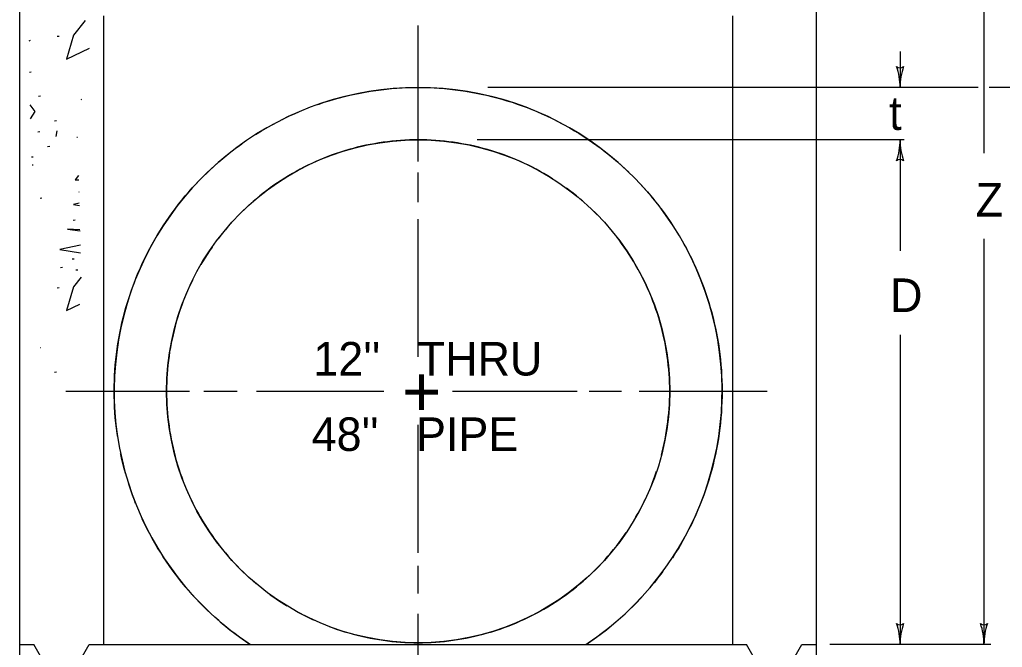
# Model space of a CAD drawing. Extents: x 1007 to 1035.5, y 1000.5 to 1021.5.
# Drawn here: x 1010.07 to 1015.93, y 1002.72 to 1006.47 of the extents above; entities that cross this region are included whole.
import ezdxf

# ---------------------------------------------------------------- set-up
doc = ezdxf.new("R2010")
doc.units = 0
doc.layers.add('Level 1', color=7, linetype='Continuous')

msp = doc.modelspace()

# ---------------------------------------------------------------- linework, layer by layer
at = {"layer": 'Level 1'}
for p, q in [((1010.0733, 1006.9898), (1010.0733, 1002.2502)), ((1014.8233, 1006.9898), (1014.8233, 1002.2502)), ((1015.8233, 1006.9898), (1015.8233, 1005.6705)), ((1010.5733, 1006.4898), (1010.5733, 1002.7398)), ((1014.3233, 1006.4898), (1014.3233, 1002.7398)), ((1012.4483, 1006.4318), (1012.4483, 1005.6203)), ((1015.3233, 1006.2765), (1015.3233, 1006.0627)), ((1015.7882, 1006.0627), (1012.8652, 1006.0627)), ((1016.3483, 1006.0627), (1015.8542, 1006.0627)), ((1015.3473, 1005.7502), (1012.802, 1005.7502)), ((1015.3233, 1005.7502), (1015.3233, 1005.0884)), ((1012.4483, 1005.556), (1012.4483, 1005.3777)), ((1012.4483, 1005.2778), (1012.4483, 1004.4557)), ((1015.8233, 1005.1601), (1015.8233, 1002.7398)), ((1015.3233, 1004.5869), (1015.3233, 1002.7398)), ((1010.348, 1004.2502), (1011.0853, 1004.2502)), ((1011.171, 1004.2502), (1011.3708, 1004.2502)), ((1011.485, 1004.2502), (1012.244, 1004.2502)), ((1012.655, 1004.2502), (1013.3973, 1004.2502)), ((1013.4687, 1004.2502), (1013.6613, 1004.2502)), ((1013.7683, 1004.2502), (1014.5305, 1004.2502)), ((1012.4483, 1004.0498), (1012.4483, 1003.287)), ((1012.4483, 1003.2085), (1012.4483, 1003.0444)), ((1012.4483, 1002.9231), (1012.4483, 1002.1487)), ((1010.0745, 1002.7398), (1010.0755, 1002.7398)), ((1010.0755, 1002.7398), (1010.1578, 1002.7398)), ((1010.2298, 1002.6148), (1010.1578, 1002.7398)), ((1010.4162, 1002.6148), (1010.4885, 1002.7398)), ((1010.4885, 1002.7398), (1010.5743, 1002.7398)), ((1010.5733, 1002.7398), (1014.3233, 1002.7398)), ((1014.3235, 1002.7398), (1014.3245, 1002.7398)), ((1014.3245, 1002.7398), (1014.4067, 1002.7398)), ((1014.4788, 1002.6148), (1014.4067, 1002.7398)), ((1014.6652, 1002.6148), (1014.7373, 1002.7398)), ((1014.7373, 1002.7398), (1014.8233, 1002.7398)), ((1015.864, 1002.7398), (1014.9045, 1002.7398))]:
    msp.add_line(p, q, dxfattribs=at)
for points in [[(1010.4635, 1006.4622), (1010.3945, 1006.3737)], [(1010.1352, 1006.3423), (1010.1272, 1006.3389)], [(1010.3098, 1006.3675), (1010.298, 1006.3661)], [(1010.3945, 1006.3737), (1010.3528, 1006.2318)], [(1010.3528, 1006.2318), (1010.489, 1006.2978)], [(1010.1423, 1006.1534), (1010.1315, 1006.152)], [(1011.8485, 1005.9601), (1011.8592, 1005.9639), (1011.8893, 1005.974), (1011.9193, 1005.9835), (1011.9498, 1005.9925), (1011.9803, 1006.0008), (1012.011, 1006.0088), (1012.0415, 1006.0163), (1012.0725, 1006.0232), (1012.1035, 1006.0293), (1012.1345, 1006.0351), (1012.1658, 1006.0403), (1012.197, 1006.0451), (1012.2285, 1006.0493), (1012.26, 1006.0527), (1012.2913, 1006.0558), (1012.3228, 1006.0583), (1012.3545, 1006.0602), (1012.3862, 1006.0616), (1012.4177, 1006.0625), (1012.4493, 1006.0627), (1012.4812, 1006.0625), (1012.5127, 1006.0616), (1012.5442, 1006.0602), (1012.5758, 1006.0583), (1012.6075, 1006.0558), (1012.6388, 1006.0527), (1012.6703, 1006.0493), (1012.7017, 1006.0451), (1012.7328, 1006.0403), (1012.7642, 1006.0351), (1012.7952, 1006.0293), (1012.8262, 1006.0232), (1012.8572, 1006.0163), (1012.8878, 1006.0088), (1012.9185, 1006.0008), (1012.9488, 1005.9925), (1012.9793, 1005.9835), (1013.0095, 1005.974), (1013.0395, 1005.9639), (1013.0693, 1005.9533), (1013.099, 1005.9423), (1013.1283, 1005.9308), (1013.1575, 1005.9186), (1013.1865, 1005.9061), (1013.2153, 1005.8928), (1013.244, 1005.8793), (1013.2723, 1005.8651), (1013.3003, 1005.8506), (1013.328, 1005.8354), (1013.3557, 1005.8198), (1013.3828, 1005.8038), (1013.4098, 1005.7873), (1013.4365, 1005.7703), (1013.463, 1005.7528), (1013.489, 1005.735), (1013.5148, 1005.7165), (1013.5402, 1005.6977), (1013.5653, 1005.6784), (1013.59, 1005.6588), (1013.6145, 1005.6386), (1013.6385, 1005.6181), (1013.6622, 1005.597), (1013.6855, 1005.5758), (1013.7053, 1005.5571)], [(1010.1973, 1006.0105), (1010.1853, 1006.009)], [(1010.4432, 1005.9886), (1010.4393, 1005.9918)], [(1010.1665, 1005.9187), (1010.136, 1005.9591)], [(1010.1378, 1005.8756), (1010.1665, 1005.9187)], [(1011.6413, 1005.8725), (1011.6548, 1005.8793), (1011.6833, 1005.8928), (1011.7122, 1005.9061), (1011.7412, 1005.9186), (1011.755, 1005.9243)], [(1010.2927, 1005.8638), (1010.2807, 1005.8624)], [(1011.4802, 1005.7818), (1011.489, 1005.7873), (1011.516, 1005.8038), (1011.5432, 1005.8198), (1011.5707, 1005.8354), (1011.588, 1005.8449)], [(1010.1937, 1005.7979), (1010.1817, 1005.7964)], [(1010.292, 1005.7693), (1010.298, 1005.8037)], [(1010.4192, 1005.7639), (1010.4152, 1005.7634)], [(1010.2523, 1005.7099), (1010.2403, 1005.7084)], [(1010.6578, 1003.9758), (1010.6545, 1003.9978), (1010.6503, 1004.0293), (1010.6468, 1004.0608), (1010.6438, 1004.0921), (1010.6412, 1004.1237), (1010.6393, 1004.1553), (1010.638, 1004.1869), (1010.637, 1004.2184), (1010.6368, 1004.2502), (1010.637, 1004.2819), (1010.638, 1004.3134), (1010.6393, 1004.345), (1010.6412, 1004.3767), (1010.6438, 1004.4083), (1010.6468, 1004.4396), (1010.6503, 1004.4711), (1010.6545, 1004.5025), (1010.6592, 1004.5337), (1010.6645, 1004.565), (1010.6702, 1004.596), (1010.6763, 1004.627), (1010.6833, 1004.658), (1010.6907, 1004.6886), (1010.6987, 1004.7193), (1010.707, 1004.7497), (1010.716, 1004.7802), (1010.7255, 1004.8103), (1010.7357, 1004.8403), (1010.7462, 1004.8701), (1010.7572, 1004.8998), (1010.7688, 1004.9292), (1010.781, 1004.9583), (1010.7935, 1004.9873), (1010.8067, 1005.0162), (1010.8203, 1005.0448), (1010.8345, 1005.0731), (1010.849, 1005.1012), (1010.8642, 1005.1288), (1010.8797, 1005.1564), (1010.8957, 1005.1836), (1010.9122, 1005.2106), (1010.9292, 1005.2373), (1010.9468, 1005.2638), (1010.9645, 1005.2898), (1010.983, 1005.3156), (1011.0018, 1005.3409), (1011.0212, 1005.3661), (1011.0407, 1005.3908), (1011.061, 1005.4153), (1011.0815, 1005.4393), (1011.1025, 1005.4629), (1011.1237, 1005.4863), (1011.1457, 1005.5093), (1011.1678, 1005.5318), (1011.1902, 1005.5539), (1011.2132, 1005.5758), (1011.2367, 1005.597), (1011.2602, 1005.6181), (1011.2843, 1005.6386), (1011.3088, 1005.6588), (1011.3335, 1005.6784), (1011.3587, 1005.6977), (1011.384, 1005.7165), (1011.3972, 1005.726)], [(1013.2515, 1005.5178), (1013.2443, 1005.5223), (1013.222, 1005.536), (1013.1995, 1005.5492), (1013.1767, 1005.5621), (1013.1537, 1005.5747), (1013.1305, 1005.5867), (1013.107, 1005.5983), (1013.0833, 1005.6096), (1013.0595, 1005.6206), (1013.0355, 1005.6309), (1013.0113, 1005.641), (1012.987, 1005.6506), (1012.9625, 1005.6598), (1012.9378, 1005.6684), (1012.913, 1005.6768), (1012.888, 1005.6846), (1012.8628, 1005.6921), (1012.8377, 1005.699), (1012.8123, 1005.7056), (1012.787, 1005.7118), (1012.7613, 1005.7175), (1012.7357, 1005.7226), (1012.71, 1005.7273), (1012.684, 1005.7318), (1012.6582, 1005.7356), (1012.6323, 1005.7391), (1012.6062, 1005.7419), (1012.5802, 1005.7445), (1012.5542, 1005.7466), (1012.5278, 1005.7481), (1012.5018, 1005.7493), (1012.4757, 1005.75), (1012.4495, 1005.7502), (1012.4232, 1005.75), (1012.397, 1005.7493), (1012.371, 1005.7481), (1012.3447, 1005.7466), (1012.3187, 1005.7445), (1012.2927, 1005.7419), (1012.2665, 1005.7391), (1012.2407, 1005.7356), (1012.2148, 1005.7318), (1012.1888, 1005.7273), (1012.1632, 1005.7226), (1012.1375, 1005.7175), (1012.1118, 1005.7118), (1012.0865, 1005.7056), (1012.0612, 1005.699), (1012.036, 1005.6921), (1012.0108, 1005.6846), (1011.9858, 1005.6768), (1011.961, 1005.6684), (1011.9363, 1005.6598), (1011.9118, 1005.6506), (1011.8875, 1005.641), (1011.8633, 1005.6309), (1011.8393, 1005.6206), (1011.8155, 1005.6096), (1011.7918, 1005.5983), (1011.7683, 1005.5867), (1011.7452, 1005.5747), (1011.7222, 1005.5621), (1011.6993, 1005.5492), (1011.6768, 1005.536), (1011.6545, 1005.5223), (1011.6325, 1005.5083), (1011.6107, 1005.4937), (1011.589, 1005.479), (1011.5677, 1005.4637), (1011.5467, 1005.4481), (1011.5258, 1005.4322), (1011.5055, 1005.416), (1011.4852, 1005.3992), (1011.4653, 1005.3823), (1011.4458, 1005.3648), (1011.4263, 1005.3473), (1011.4073, 1005.3291), (1011.4062, 1005.3278)], [(1010.1533, 1005.6477), (1010.1432, 1005.6463)], [(1010.1533, 1005.6), (1010.1485, 1005.5993)], [(1010.4248, 1005.5368), (1010.405, 1005.5124)], [(1010.405, 1005.5124), (1010.4255, 1005.5124)], [(1013.4318, 1005.3837), (1013.4137, 1005.3992), (1013.3933, 1005.416), (1013.373, 1005.4322), (1013.3522, 1005.4481), (1013.3342, 1005.4615)], [(1013.7755, 1005.4858), (1013.7962, 1005.4629), (1013.8173, 1005.4393), (1013.8378, 1005.4153), (1013.8575, 1005.3915)], [(1010.4273, 1005.4374), (1010.4262, 1005.4373)], [(1010.2047, 1005.4021), (1010.1957, 1005.401)], [(1010.429, 1005.3717), (1010.3942, 1005.3644)], [(1010.3942, 1005.3644), (1010.4293, 1005.3583)], [(1013.8943, 1005.3442), (1013.8968, 1005.3409), (1013.9157, 1005.3156), (1013.9342, 1005.2898), (1013.952, 1005.2638), (1013.9663, 1005.242)], [(1013.5638, 1005.2542), (1013.5465, 1005.2732), (1013.5283, 1005.2923), (1013.51, 1005.3108), (1013.4915, 1005.3291), (1013.4763, 1005.3435)], [(1010.4052, 1005.2701), (1010.3932, 1005.2687)], [(1011.3367, 1005.2559), (1011.3348, 1005.2538), (1011.3173, 1005.2343), (1011.3003, 1005.2143), (1011.2837, 1005.1941), (1011.2673, 1005.1738), (1011.2568, 1005.1598)], [(1010.433, 1005.2134), (1010.3587, 1005.2181)], [(1010.3587, 1005.2181), (1010.4332, 1005.2077)], [(1013.9495, 1004.2502), (1013.9493, 1004.2764), (1013.9485, 1004.3025), (1013.9473, 1004.3286), (1013.9458, 1004.3548), (1013.9437, 1004.381), (1013.9412, 1004.4069), (1013.9383, 1004.433), (1013.9348, 1004.459), (1013.931, 1004.4848), (1013.9267, 1004.5108), (1013.9218, 1004.5363), (1013.9167, 1004.562), (1013.911, 1004.5877), (1013.9048, 1004.613), (1013.8983, 1004.6383), (1013.8913, 1004.6636), (1013.8838, 1004.6888), (1013.876, 1004.7137), (1013.8677, 1004.7386), (1013.859, 1004.7632), (1013.8498, 1004.7878), (1013.8402, 1004.8121), (1013.8302, 1004.8363), (1013.8198, 1004.8603), (1013.8088, 1004.8841), (1013.7977, 1004.9078), (1013.786, 1004.9312), (1013.774, 1004.9544), (1013.7613, 1004.9773), (1013.7485, 1005.0002), (1013.7352, 1005.0227), (1013.7215, 1005.045), (1013.7075, 1005.0671), (1013.693, 1005.089), (1013.6782, 1005.1106), (1013.663, 1005.1318), (1013.6473, 1005.1528), (1013.6315, 1005.1738), (1013.6283, 1005.1778)], [(1010.4353, 1005.122), (1010.3135, 1005.0969)], [(1011.2213, 1005.1115), (1011.2207, 1005.1106), (1011.2058, 1005.089), (1011.1913, 1005.0671), (1011.1773, 1005.045), (1011.1637, 1005.0227), (1011.154, 1005.0063)], [(1014.0188, 1005.1568), (1014.019, 1005.1564), (1014.0347, 1005.1288), (1014.0498, 1005.1012), (1014.0643, 1005.0731), (1014.0785, 1005.0448), (1014.092, 1005.0162), (1014.1053, 1004.9873), (1014.1178, 1004.9583), (1014.13, 1004.9292), (1014.1415, 1004.8998), (1014.1525, 1004.8701), (1014.1632, 1004.8403), (1014.1732, 1004.8103), (1014.1827, 1004.7802), (1014.1917, 1004.7497), (1014.2, 1004.7193), (1014.208, 1004.6886), (1014.2155, 1004.658), (1014.2223, 1004.627), (1014.2285, 1004.596), (1014.2343, 1004.565), (1014.2395, 1004.5337), (1014.2443, 1004.5025), (1014.2485, 1004.4711), (1014.2518, 1004.4396), (1014.255, 1004.4083), (1014.2575, 1004.3767), (1014.2593, 1004.345), (1014.2608, 1004.3134), (1014.2617, 1004.2819), (1014.2618, 1004.2502), (1014.2617, 1004.2184), (1014.2608, 1004.1869), (1014.2593, 1004.1553), (1014.2575, 1004.1237), (1014.255, 1004.0921), (1014.2518, 1004.0608), (1014.2485, 1004.0293), (1014.2443, 1003.9978), (1014.2395, 1003.9667), (1014.2343, 1003.9353), (1014.2285, 1003.9043), (1014.2223, 1003.8733), (1014.2155, 1003.8423), (1014.208, 1003.8118), (1014.2, 1003.7811), (1014.1917, 1003.7507), (1014.1827, 1003.7202), (1014.1732, 1003.6901), (1014.1632, 1003.66), (1014.1525, 1003.6303), (1014.1415, 1003.6006), (1014.13, 1003.5712), (1014.1178, 1003.542), (1014.1053, 1003.513), (1014.092, 1003.4842), (1014.0785, 1003.4556), (1014.0643, 1003.4273), (1014.0498, 1003.3992), (1014.0347, 1003.3715), (1014.019, 1003.3439), (1014.003, 1003.3168), (1013.9865, 1003.2898), (1013.9695, 1003.2631), (1013.9658, 1003.2575)], [(1010.3135, 1005.0969), (1010.4365, 1005.0752)], [(1010.3978, 1005.0393), (1010.3858, 1005.0378)], [(1010.3282, 1004.9879), (1010.3163, 1004.9864)], [(1010.4198, 1004.9733), (1010.4078, 1004.9718)], [(1010.4402, 1004.9317), (1010.3945, 1004.8731)], [(1011.1065, 1004.9183), (1011.1012, 1004.9078), (1011.09, 1004.8841), (1011.079, 1004.8603), (1011.0687, 1004.8363), (1011.0587, 1004.8121), (1011.049, 1004.7878), (1011.0398, 1004.7632), (1011.0312, 1004.7386), (1011.0228, 1004.7137), (1011.015, 1004.6888), (1011.0075, 1004.6636), (1011.0005, 1004.6383), (1010.994, 1004.613), (1010.9878, 1004.5877), (1010.9822, 1004.562), (1010.977, 1004.5363), (1010.9722, 1004.5108), (1010.9678, 1004.4848), (1010.964, 1004.459), (1010.9605, 1004.433), (1010.9577, 1004.4069), (1010.9552, 1004.381), (1010.953, 1004.3548), (1010.9515, 1004.3286), (1010.9503, 1004.3025), (1010.9495, 1004.2764), (1010.9493, 1004.2502), (1010.9495, 1004.2239), (1010.9503, 1004.1978), (1010.9515, 1004.1718), (1010.953, 1004.1455), (1010.9552, 1004.1193), (1010.9577, 1004.0934), (1010.9605, 1004.0673), (1010.964, 1004.0413), (1010.9678, 1004.0156), (1010.9722, 1003.9896), (1010.977, 1003.964), (1010.9822, 1003.9383), (1010.9878, 1003.9127), (1010.994, 1003.8873), (1011.0005, 1003.862), (1011.0075, 1003.8368), (1011.015, 1003.8116), (1011.0228, 1003.7867), (1011.0312, 1003.7618), (1011.0398, 1003.7372), (1011.049, 1003.7126), (1011.0587, 1003.6883), (1011.0687, 1003.6641), (1011.079, 1003.6401), (1011.09, 1003.6163), (1011.1012, 1003.5926), (1011.1128, 1003.5692), (1011.1248, 1003.5459), (1011.1375, 1003.523), (1011.1503, 1003.5002), (1011.1637, 1003.4777), (1011.1773, 1003.4553), (1011.1913, 1003.4333), (1011.2058, 1003.4113), (1011.2207, 1003.3898), (1011.2358, 1003.3685), (1011.2515, 1003.3475), (1011.2673, 1003.3266), (1011.2837, 1003.3063), (1011.3003, 1003.286), (1011.3173, 1003.266), (1011.3348, 1003.2465), (1011.3523, 1003.2272), (1011.3705, 1003.2081), (1011.3888, 1003.1895), (1011.4073, 1003.1713), (1011.4263, 1003.1531), (1011.4458, 1003.1355), (1011.4653, 1003.1181), (1011.4842, 1003.1021)], [(1010.3098, 1004.8669), (1010.298, 1004.8655)], [(1010.3945, 1004.8731), (1010.3528, 1004.7312)], [(1010.3528, 1004.7312), (1010.4327, 1004.7699)], [(1010.1973, 1004.5099), (1010.1965, 1004.5098)], [(1010.2927, 1004.3633), (1010.2807, 1004.3618)], [(1013.9003, 1003.8696), (1013.9048, 1003.8873), (1013.911, 1003.9127), (1013.9167, 1003.9383), (1013.9218, 1003.964), (1013.9267, 1003.9896), (1013.931, 1004.0156), (1013.9348, 1004.0413), (1013.9383, 1004.0673), (1013.9412, 1004.0934), (1013.9437, 1004.1193), (1013.9458, 1004.1455), (1013.9473, 1004.1718), (1013.9485, 1004.1978), (1013.9493, 1004.2239), (1013.9495, 1004.2502)], [(1010.7055, 1003.756), (1010.6987, 1003.7811), (1010.6907, 1003.8118), (1010.6833, 1003.8423), (1010.6763, 1003.8733), (1010.6755, 1003.8773)], [(1013.8272, 1003.657), (1013.8302, 1003.6641), (1013.8402, 1003.6883), (1013.8498, 1003.7126), (1013.859, 1003.7372), (1013.8677, 1003.7618), (1013.8717, 1003.7738)], [(1010.765, 1003.5809), (1010.7572, 1003.6006), (1010.7462, 1003.6303), (1010.7357, 1003.66), (1010.7255, 1003.6901), (1010.7228, 1003.6986)], [(1013.7437, 1003.492), (1013.7485, 1003.5002), (1013.7613, 1003.523), (1013.774, 1003.5459), (1013.786, 1003.5692), (1013.7977, 1003.5926), (1013.8023, 1003.6024)], [(1011.4475, 1002.7398), (1011.4358, 1002.7476), (1011.4097, 1002.7653), (1011.384, 1002.7838), (1011.3587, 1002.8027), (1011.3335, 1002.8219), (1011.3088, 1002.8415), (1011.2843, 1002.8618), (1011.2602, 1002.8823), (1011.2367, 1002.9033), (1011.2132, 1002.9245), (1011.1902, 1002.9464), (1011.1678, 1002.9686), (1011.1457, 1002.991), (1011.1237, 1003.014), (1011.1025, 1003.0374), (1011.0815, 1003.061), (1011.061, 1003.0851), (1011.0407, 1003.1096), (1011.0212, 1003.1343), (1011.0018, 1003.1594), (1010.983, 1003.1848), (1010.9645, 1003.2105), (1010.9468, 1003.2366), (1010.9292, 1003.2631), (1010.9122, 1003.2898), (1010.8957, 1003.3168), (1010.8797, 1003.3439), (1010.8642, 1003.3715), (1010.849, 1003.3992), (1010.8345, 1003.4273), (1010.8203, 1003.4556), (1010.8067, 1003.4842), (1010.8045, 1003.4891)], [(1011.9223, 1002.8458), (1011.9363, 1002.8406), (1011.961, 1002.8319), (1011.9858, 1002.8235), (1012.0108, 1002.8158), (1012.036, 1002.8083), (1012.0612, 1002.8013), (1012.0865, 1002.7948), (1012.1118, 1002.7886), (1012.1375, 1002.7828), (1012.1632, 1002.7778), (1012.1888, 1002.773), (1012.2148, 1002.7686), (1012.2407, 1002.7648), (1012.2665, 1002.7613), (1012.2927, 1002.7584), (1012.3187, 1002.7558), (1012.3447, 1002.7538), (1012.371, 1002.7523), (1012.397, 1002.7511), (1012.4232, 1002.7503), (1012.4495, 1002.7502), (1012.4757, 1002.7503), (1012.5018, 1002.7511), (1012.5278, 1002.7523), (1012.5542, 1002.7538), (1012.5802, 1002.7558), (1012.6062, 1002.7584), (1012.6323, 1002.7613), (1012.6582, 1002.7648), (1012.684, 1002.7686), (1012.71, 1002.773), (1012.7357, 1002.7778), (1012.7613, 1002.7828), (1012.787, 1002.7886), (1012.8123, 1002.7948), (1012.8377, 1002.8013), (1012.8628, 1002.8083), (1012.888, 1002.8158), (1012.913, 1002.8235), (1012.9378, 1002.8319), (1012.9625, 1002.8406), (1012.987, 1002.8498), (1013.0113, 1002.8593), (1013.0355, 1002.8694), (1013.0595, 1002.8798), (1013.0833, 1002.8908), (1013.107, 1002.902), (1013.1305, 1002.9137), (1013.1537, 1002.9257), (1013.1767, 1002.9383), (1013.1995, 1002.9512), (1013.222, 1002.9643), (1013.2443, 1002.978), (1013.2663, 1002.9921), (1013.2882, 1003.0067), (1013.3098, 1003.0213), (1013.3312, 1003.0367), (1013.3522, 1003.0523), (1013.373, 1003.0682), (1013.3933, 1003.0843), (1013.4137, 1003.1012), (1013.4335, 1003.1181), (1013.453, 1003.1355), (1013.4725, 1003.1531), (1013.4915, 1003.1713), (1013.51, 1003.1895), (1013.5283, 1003.2081), (1013.5465, 1003.2272), (1013.564, 1003.2465), (1013.5815, 1003.266), (1013.5985, 1003.286), (1013.6152, 1003.3063), (1013.6315, 1003.3266), (1013.6473, 1003.3475), (1013.663, 1003.3685), (1013.6782, 1003.3898), (1013.6903, 1003.4075)], [(1013.9088, 1003.1754), (1013.8968, 1003.1594), (1013.8777, 1003.1343), (1013.858, 1003.1096), (1013.8378, 1003.0851), (1013.8313, 1003.0774)], [(1011.5628, 1003.0403), (1011.5677, 1003.0367), (1011.589, 1003.0213), (1011.6107, 1003.0067), (1011.6325, 1002.9921), (1011.6545, 1002.978), (1011.6665, 1002.9707)], [(1013.7917, 1003.0324), (1013.775, 1003.014), (1013.7532, 1002.991), (1013.731, 1002.9686), (1013.7085, 1002.9464), (1013.7047, 1002.9427)], [(1011.7183, 1002.9404), (1011.7222, 1002.9383), (1011.7452, 1002.9257), (1011.7683, 1002.9137), (1011.7918, 1002.902), (1011.8155, 1002.8908), (1011.83, 1002.8841)], [(1013.6305, 1002.8755), (1013.6145, 1002.8618), (1013.59, 1002.8415), (1013.5653, 1002.8219), (1013.5402, 1002.8027), (1013.5148, 1002.7838), (1013.489, 1002.7653), (1013.463, 1002.7476), (1013.4513, 1002.7398)]]:
    msp.add_lwpolyline(points, dxfattribs=at)
msp.add_circle((1012.4494, 1004.2502), 1.5, dxfattribs=at)
for centre, radius, start, end in [((1015.3233, 1006.2113), 0.0313, 228.7746, 310.89129), ((1014.9324, 1006.0627), 0.3909, 0, 18.66878), ((1015.7142, 1006.0627), 0.3909, 161.34716, 179.99389), ((1012.4494, 1004.2502), 1.8125, 303.55732, 236.44218), ((1014.9324, 1006.0627), 0.3909, 359.98778, 0), ((1014.9324, 1005.7502), 0.3909, 341.34716, 359.99389), ((1015.7142, 1005.7502), 0.3909, 179.98778, 180), ((1015.7142, 1005.7502), 0.3909, 180, 198.66878), ((1015.3232, 1005.6015), 0.0313, 48.7746, 130.89129), ((1015.3233, 1002.8884), 0.0313, 228.7746, 310.89129), ((1014.9324, 1002.7398), 0.3909, 0, 18.66878), ((1015.7142, 1002.7398), 0.3909, 161.34716, 179.99389), ((1015.8233, 1002.8884), 0.0313, 228.7746, 310.89129), ((1015.4324, 1002.7398), 0.3909, 0, 18.66878), ((1016.2142, 1002.7398), 0.3909, 161.34716, 179.99389), ((1014.9324, 1002.7398), 0.3909, 359.98778, 0), ((1015.4324, 1002.7398), 0.3909, 359.98778, 0)]:
    msp.add_arc(centre, radius, start, end, dxfattribs=at)

# ---------------------------------------------------------------- texts
for s, height, p in [('t', 0.2, (1015.2578, 1005.8091)), ('Z', 0.2, (1015.7743, 1005.2926)), ('D', 0.2, (1015.2635, 1004.7232)), ("12''   THRU", 0.2, (1011.8247, 1004.3443)), ('+', 0.3, (1012.3527, 1004.1002)), ("48''   PIPE", 0.2, (1011.8145, 1003.8943))]:
    msp.add_text(s, height=height, dxfattribs=at).set_placement(p)

doc.saveas('drawing.dxf')
